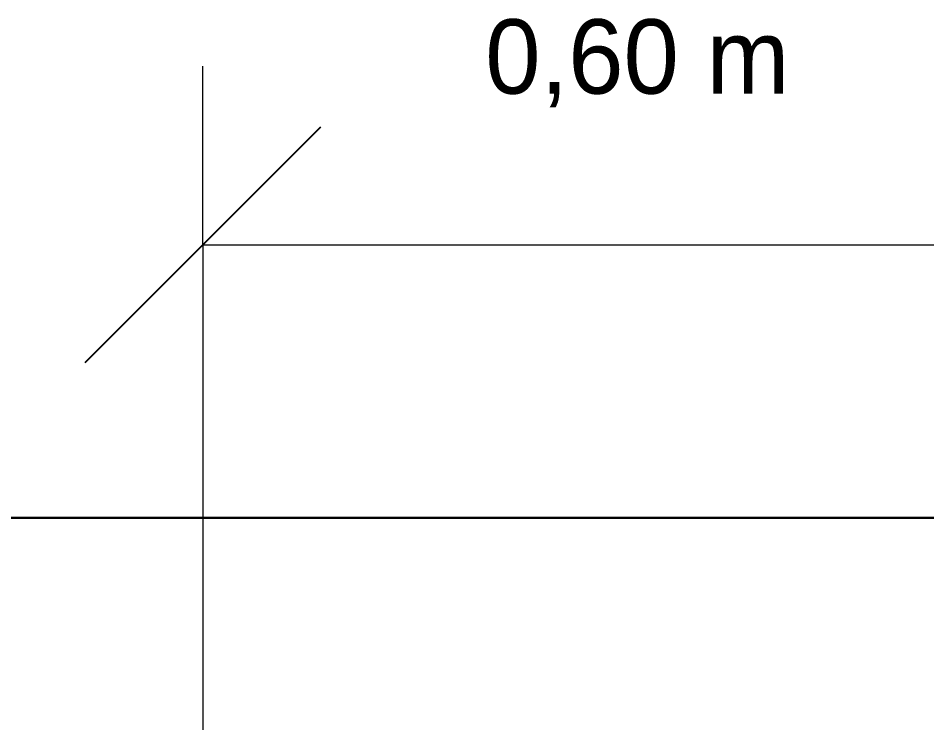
# Model space of a CAD drawing. Header units: metres. Extents: x 147 to 427, y -16 to 162.
# Drawn here: x 149.419 to 150.029, y 96.704 to 97.178 of the extents above; entities that cross this region are included whole.
import ezdxf

# ---------------------------------------------------------------- set-up
doc = ezdxf.new("R2010")
doc.units = ezdxf.units.M
doc.layers.add('1053_ARQ_BASE_MATADOURO_dwg', color=7, linetype='Continuous', lineweight=5, true_color=0x767676)
for name, color, linetype, lineweight in [('A-ANNO-DIMS', 7, 'Continuous', 5), ('A-ANNO-DIMS-50', 7, 'Continuous', 5), ('A-PAREDE', 7, 'Continuous', 30)]:
    doc.layers.add(name, color=color, linetype=linetype, lineweight=lineweight)
doc.styles.add('Century Gothic', font='GOTHIC.TTF', dxfattribs={"height": 0.05})
doc.dimstyles.new('Setores_1_mm', dxfattribs={"dimscale": 0.3048, "dimtxt": 0.052208, "dimasz": 0.520833, "dimexe": 0.393701, "dimexo": 0.246063, "dimgap": 0.287073, "dimtad": 1, "dimrnd": 0.01, "dimzin": 0, "dimdsep": 46, "dimtxsty": 'Century Gothic', "dimblk1": 'OBLIQUE', "dimblk2": 'OBLIQUE', "dimsah": 1, "dimcen": 0.09, "dimazin": 0, "dimtfac": 1, "dimtdec": 4, "dimtix": 1, "dimtmove": 0, "dimatfit": 3, "dimfxl": 1, "dimtvp": 1, "dimtolj": 1, "dimtzin": 0, "dimarcsym": 2})

# ---------------------------------------------------------------- blocks, each defined once
blk = doc.blocks.new('1053_ARQ_BASE_MATADOURO_dwg_arq geral tgov-4039641-RESERVATÓRIOS TÉRREO')
at = {"layer": 'A-PAREDE', "color": 253, "true_color": 0xaaaaaa, "flags": 128}
blk.add_lwpolyline([(17.23292, 13.65592), (20.43292, 13.65592), (20.43292, 13.09442)], dxfattribs=at)
blk = doc.blocks.new('1053_ARQ_BASE_MATADOURO_dwg-3625622-RESERVATÓRIOS TÉRREO')
blk.add_blockref('1053_ARQ_BASE_MATADOURO_dwg_arq geral tgov-4039641-RESERVATÓRIOS TÉRREO', (130.20979, 83.18603))
blk = doc.blocks.new('DIMBLOCK3-RESERVATÓRIOS TÉRREO')
at = {"layer": 'A-ANNO-DIMS-50'}
for p, q in [((149.54272, 97.02536), (149.54272, 97.14536)), ((150.14272, 97.02536), (150.14272, 97.14536)), ((149.54272, 97.02536), (150.14272, 97.02536)), ((149.54272, 97.02536), (149.54272, 96.58946)), ((150.14272, 97.02536), (150.14272, 96.58946))]:
    blk.add_line(p, q, dxfattribs=at)
at = {"layer": 'A-ANNO-DIMS-50', "lineweight": 25}
for p, q in [((149.54272, 97.02536), (149.62209, 97.10473)), ((150.14272, 97.02536), (150.22209, 97.10473)), ((149.54272, 97.02536), (149.46334, 96.94598)), ((150.14272, 97.02536), (150.06334, 96.94598))]:
    blk.add_line(p, q, dxfattribs=at)
at = {"layer": 'A-ANNO-DIMS-50', "color": 0, "insert": (149.7325, 97.17695), "char_height": 0.05, "width": 0.2645226, "attachment_point": 1, "line_spacing_factor": 0.984502, "style": 'Century Gothic'}
blk.add_mtext('0,60 m', dxfattribs=at)
blk = doc.blocks.new('_Oblique')
at = {"color": 0, "linetype": 'ByBlock', "lineweight": -2}
blk.add_line((-0.5, -0.5), (0.5, 0.5), dxfattribs=at)

msp = doc.modelspace()

# ---------------------------------------------------------------- block references
at = {"layer": '1053_ARQ_BASE_MATADOURO_dwg', "color": 253, "true_color": 0xaaaaaa}
msp.add_blockref('1053_ARQ_BASE_MATADOURO_dwg-3625622-RESERVATÓRIOS TÉRREO', (0, 0), dxfattribs=at)

# ---------------------------------------------------------------- dimensions: what is measured, and where the dimension line sits
at = {"layer": 'A-ANNO-DIMS'}
dim = msp.add_linear_dim(base=(150.14272, 97.02536), p1=(149.54272, 96.51446), p2=(150.14272, 96.51446), dimstyle='Setores_1_mm', override={"dimpost": '<>', "dimfxl": 0.6}, dxfattribs=at)
dim.commit()
dim.dimension.update_dxf_attribs({"geometry": 'DIMBLOCK3-RESERVATÓRIOS TÉRREO', "text_midpoint": (149.84272, 97.13912)})

doc.saveas('drawing.dxf')
